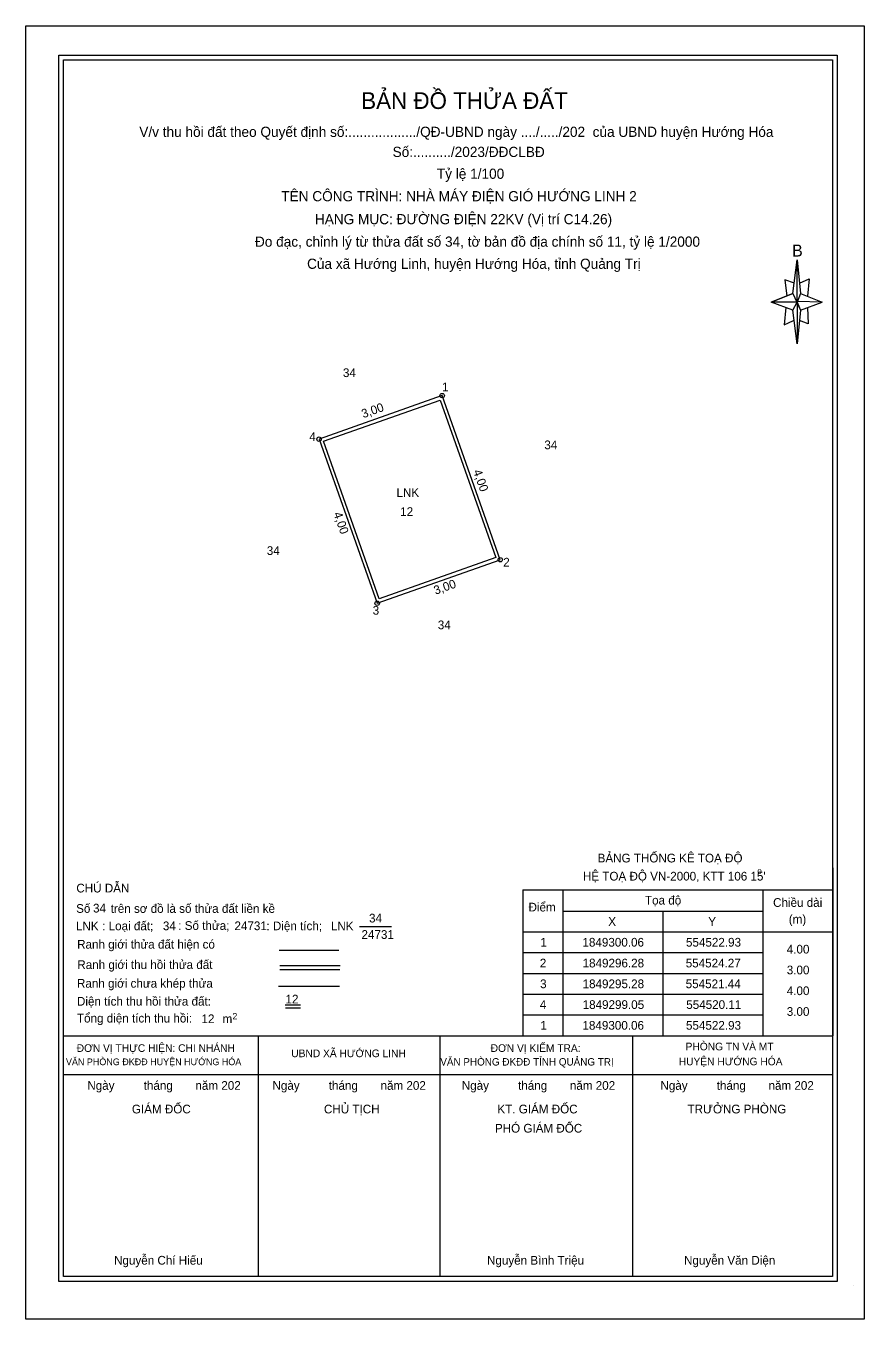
# Model space of a CAD drawing. Extents: x 554477 to 556972, y 1848154 to 1850269.
# Drawn here: x 554513.37 to 554532.63, y 1849278.84 to 1849308.55 of the extents above; entities that cross this region are included whole.
import ezdxf

# ---------------------------------------------------------------- set-up
doc = ezdxf.new("R2010")
doc.units = 0
for name, color, linetype in [('Level 10', 7, 'Continuous'), ('Level 13', 7, 'Continuous'), ('Level 16', 7, 'Continuous'), ('Level 18', 7, 'Continuous'), ('Level 2', 7, 'Continuous'), ('Level 21', 7, 'Continuous'), ('Level 27', 7, 'Continuous'), ('Level 5', 7, 'Continuous'), ('Level 6', 7, 'Continuous'), ('Level 67', 7, 'Continuous'), ('Level 68', 7, 'Continuous'), ('Level 73', 7, 'Continuous')]:
    doc.layers.add(name, color=color, linetype=linetype)

msp = doc.modelspace()

# ---------------------------------------------------------------- linework, layer by layer
at = {"layer": 'Level 10'}
msp.add_lwpolyline([(554524.269, 1849296.285), (554522.934, 1849300.055), (554520.106, 1849299.054), (554521.441, 1849295.284), (554524.269, 1849296.285)], dxfattribs=at)
at = {"layer": 'Level 13'}
msp.add_line((554521.039, 1849287.86), (554521.768, 1849287.86), dxfattribs=at)
at = {"layer": 'Level 16'}
msp.add_line((554519.208, 1849286.964), (554520.592, 1849286.964), dxfattribs=at)
for points in [[(554524.167, 1849296.333), (554521.49, 1849295.386), (554520.209, 1849299.006), (554522.886, 1849299.953), (554524.167, 1849296.333)], [(554520.578, 1849286.476), (554519.175, 1849286.476)]]:
    msp.add_lwpolyline(points, dxfattribs=at)
at = {"layer": 'Level 2'}
msp.add_lwpolyline([(554513.371, 1849308.549), (554532.627, 1849308.549), (554532.627, 1849278.838), (554513.371, 1849278.838)], close=True, dxfattribs=at)
at = {"layer": 'Level 21'}
for centre in [(554522.934, 1849300.055), (554520.106, 1849299.054), (554524.269, 1849296.285), (554524.269, 1849296.285), (554521.441, 1849295.284)]:
    msp.add_circle(centre, 0.05, dxfattribs=at)
at = {"layer": 'Level 27'}
for p, q in [((554531.898, 1849289.204), (554531.898, 1849285.349)), ((554531.907, 1849289.204), (554531.907, 1849285.349)), ((554524.786, 1849288.701), (554531.907, 1849288.701)), ((554524.786, 1849288.701), (554524.786, 1849285.349)), ((554525.705, 1849288.701), (554525.705, 1849285.349)), ((554530.299, 1849288.701), (554530.299, 1849285.349)), ((554525.705, 1849288.211), (554530.299, 1849288.211)), ((554528.002, 1849288.211), (554528.002, 1849285.349)), ((554524.786, 1849287.734), (554531.907, 1849287.734)), ((554524.786, 1849287.257), (554530.299, 1849287.257)), ((554524.786, 1849286.78), (554530.299, 1849286.78)), ((554524.786, 1849286.303), (554530.299, 1849286.303)), ((554524.786, 1849285.826), (554530.299, 1849285.826)), ((554524.786, 1849285.349), (554531.907, 1849285.349)), ((554524.786, 1849285.349), (554531.898, 1849285.349))]:
    msp.add_line(p, q, dxfattribs=at)
at = {"layer": 'Level 67'}
for p, q in [((554530.987, 1849302.398), (554531.087, 1849303.172)), ((554531.027, 1849302.636), (554530.808, 1849302.716)), ((554530.808, 1849302.716), (554530.848, 1849302.338)), ((554531.146, 1849302.636), (554531.365, 1849302.735)), ((554531.365, 1849302.735), (554531.325, 1849302.338)), ((554530.987, 1849302.398), (554530.491, 1849302.199)), ((554530.491, 1849302.199), (554530.987, 1849302.398)), ((554531.087, 1849302.199), (554530.987, 1849302.398)), ((554530.987, 1849302.398), (554531.166, 1849302.02)), ((554531.166, 1849302.398), (554531.663, 1849302.199)), ((554530.987, 1849302.02), (554530.491, 1849302.199)), ((554531.087, 1849302.199), (554530.491, 1849302.199)), ((554530.828, 1849302.08), (554530.789, 1849301.682)), ((554531.663, 1849302.199), (554531.087, 1849302.219)), ((554531.087, 1849302.219), (554531.087, 1849302.199)), ((554531.087, 1849302.199), (554531.166, 1849302.02)), ((554531.166, 1849302.02), (554531.087, 1849301.245)), ((554531.166, 1849302.02), (554531.663, 1849302.199)), ((554531.166, 1849302.02), (554531.663, 1849302.199)), ((554531.325, 1849302.08), (554531.345, 1849301.702)), ((554530.789, 1849301.682), (554531.007, 1849301.782)), ((554531.345, 1849301.702), (554531.146, 1849301.782)), ((554519.188, 1849287.312), (554520.562, 1849287.312)), ((554519.208, 1849286.871), (554520.583, 1849286.871)), ((554519.33, 1849286.056), (554519.679, 1849286.056)), ((554519.338, 1849285.986), (554519.68, 1849285.986)), ((554514.234, 1849285.349), (554531.898, 1849285.349)), ((554518.718, 1849279.821), (554518.718, 1849285.349)), ((554522.886, 1849279.821), (554522.886, 1849285.349)), ((554527.314, 1849279.821), (554527.314, 1849285.349)), ((554514.234, 1849284.455), (554531.898, 1849284.455)), ((554532.384, 1849279.606), (554532.384, 1849279.606)), ((554532.384, 1849279.606), (554532.384, 1849279.606)), ((554532.384, 1849279.606), (554532.384, 1849279.606))]:
    msp.add_line(p, q, dxfattribs=at)
for points in [[(554514.125, 1849307.878), (554532.006, 1849307.878), (554532.006, 1849279.705), (554514.125, 1849279.705)], [(554514.234, 1849307.769), (554531.898, 1849307.769), (554531.898, 1849279.814), (554514.234, 1849279.814)], [(554531.087, 1849303.172), (554531.166, 1849302.398), (554531.087, 1849302.199)], [(554531.087, 1849302.199), (554531.087, 1849301.245), (554530.987, 1849302.02)]]:
    msp.add_lwpolyline(points, close=True, dxfattribs=at)

# ---------------------------------------------------------------- texts
at = {"layer": 'Level 13'}
for s, p in [('34', (554521.254, 1849287.951)), ('LNK', (554520.378, 1849287.768)), ('24731', (554521.081, 1849287.574))]:
    msp.add_text(s, height=0.2, dxfattribs=at).set_placement(p)
at = {"layer": 'Level 18'}
msp.add_text('LNK', height=0.2, dxfattribs=at).set_placement((554521.885, 1849297.728))
at = {"layer": 'Level 21'}
for s, p in [('1', (554522.93, 1849300.154)), ('1', (554522.93, 1849300.154)), ('4', (554519.881, 1849299.01)), ('2', (554524.337, 1849296.127)), ('3', (554521.338, 1849295.022))]:
    msp.add_text(s, height=0.2, dxfattribs=at).set_placement(p)
at = {"layer": 'Level 27'}
for s, p in [('Điểm', (554524.918, 1849288.203)), ('Tọa độ', (554527.593, 1849288.362)), ('Chiều dài', (554530.536, 1849288.309)), ('X', (554526.749, 1849287.873)), ('Y', (554529.046, 1849287.873)), ('(m)', (554530.896, 1849287.926)), ('1', (554525.19, 1849287.396)), ('1849300.06', (554526.157, 1849287.396)), ('554522.93', (554528.535, 1849287.396)), ('4.00', (554530.85, 1849287.237)), ('2', (554525.178, 1849286.918)), ('1849296.28', (554526.16, 1849286.918)), ('554524.27', (554528.529, 1849286.918)), ('3.00', (554530.85, 1849286.759)), ('3', (554525.184, 1849286.441)), ('1849295.28', (554526.16, 1849286.441)), ('554521.44', (554528.528, 1849286.441)), ('4.00', (554530.85, 1849286.282)), ('4', (554525.177, 1849285.964)), ('1849299.05', (554526.161, 1849285.964)), ('554520.11', (554528.541, 1849285.964)), ('3.00', (554530.85, 1849285.805)), ('1', (554525.19, 1849285.487)), ('1849300.06', (554526.157, 1849285.487)), ('554522.93', (554528.535, 1849285.487))]:
    msp.add_text(s, height=0.2, dxfattribs=at).set_placement(p)
at = {"layer": 'Level 5'}
for s, rotation, p in [('3,00', 19.4913, (554521.122, 1849299.534)), ('3,00', 19.4913, (554521.122, 1849299.534)), ('4,00', 289.4922, (554523.642, 1849298.318)), ('4,00', 289.4922, (554523.642, 1849298.318)), ('4,00', 289.4922, (554520.433, 1849297.344)), ('4,00', 289.4922, (554520.433, 1849297.344)), ('3,00', 19.4913, (554522.782, 1849295.478)), ('3,00', 19.4913, (554522.782, 1849295.478))]:
    msp.add_text(s, height=0.2, rotation=rotation, dxfattribs=at).set_placement(p)
msp.add_text('12', height=0.2, dxfattribs=at).set_placement((554521.97, 1849297.29))
at = {"layer": 'Level 6'}
msp.add_text('12', height=0.2, dxfattribs=at).set_placement((554521.97, 1849297.29))
at = {"layer": 'Level 67'}
for s, height, p in [('BẢN ĐỒ THỬA ĐẤT', 0.38401, (554521.075, 1849306.64)), ('V/v thu hồi đất theo Quyết định số:................../QĐ-UBND ngày ..../...../202  của UBND huyện Hướng Hóa', 0.233918, (554515.977, 1849305.998)), ('Số:........../2023/ĐĐCLBĐ', 0.23392, (554521.796, 1849305.537)), ('Tỷ lệ 1/100', 0.23392, (554522.812, 1849305.035)), ('TÊN CÔNG TRÌNH: NHÀ MÁY ĐIỆN GIÓ HƯỚNG LINH 2', 0.23392, (554519.239, 1849304.519)), ('HẠNG MỤC: ĐƯỜNG ĐIỆN 22KV (Vị trí C14.26)', 0.23392, (554520.011, 1849303.992)), ('Đo đạc, chỉnh lý từ thửa đất số 34, tờ bản đồ địa chính số 11, tỷ lệ 1/2000', 0.23392, (554518.634, 1849303.475)), ('B', 0.274, (554530.973, 1849303.25)), ('Của xã Hướng Linh, huyện Hướng Hóa, tỉnh Quảng Trị', 0.23392, (554519.831, 1849302.967)), ('BẢNG THỐNG KÊ TOẠ ĐỘ', 0.2, (554526.505, 1849289.33)), ('CHÚ DẪN', 0.2, (554514.531, 1849288.64)), ("HỆ TOẠ ĐỘ VN-2000, KTT 106 15'", 0.2, (554526.167, 1849288.914)), ('o', 0.139, (554530.173, 1849289.066)), ('Ranh giới thửa đất hiện có', 0.2, (554514.549, 1849287.35)), ('Ranh giới thu hồi thửa đất', 0.2, (554514.553, 1849286.882)), ('Ranh giới chưa khép thửa', 0.2, (554514.545, 1849286.453)), ('Diện tích thu hồi thửa đất:', 0.2, (554514.545, 1849286.04)), ('Tổng diện tích thu hồi:', 0.2, (554514.545, 1849285.652)), ('ĐƠN VỊ THỰC HIỆN: CHI NHÁNH', 0.17544, (554514.539, 1849284.977)), ('UBND XÃ HƯỚNG LINH', 0.17544, (554519.468, 1849284.856)), ('ĐƠN VỊ KIỂM TRA:', 0.17544, (554524.048, 1849284.977)), ('PHÒNG TN VÀ MT', 0.17544, (554528.526, 1849285.013)), ('VĂN PHÒNG ĐKĐĐ HUYỆN HƯỚNG HÓA', 0.15409, (554514.292, 1849284.672)), ('VĂN PHÒNG ĐKĐĐ TỈNH QUẢNG TRỊ', 0.16963, (554522.892, 1849284.664)), ('HUYỆN HƯỚNG HÓA', 0.17544, (554528.369, 1849284.669)), ('Ngày         tháng       năm 202', 0.2, (554514.784, 1849284.106)), ('Ngày         tháng       năm 202', 0.2, (554519.036, 1849284.106)), ('Ngày         tháng       năm 202', 0.2, (554523.385, 1849284.106)), ('Ngày         tháng       năm 202', 0.2, (554527.948, 1849284.106)), ('GIÁM ĐỐC', 0.2, (554515.807, 1849283.564)), (' CHỦ TỊCH', 0.2, (554520.144, 1849283.564)), ('KT. GIÁM ĐỐC', 0.2, (554524.203, 1849283.564)), ('TRƯỞNG PHÒNG', 0.2, (554528.57, 1849283.564)), ('PHÓ GIÁM ĐỐC', 0.2, (554524.146, 1849283.123)), ('Nguyễn Chí Hiếu', 0.2, (554515.397, 1849280.09)), ('Nguyễn Bình Triệu', 0.2, (554523.964, 1849280.09)), ('Nguyễn Văn Diện', 0.2, (554528.49, 1849280.09))]:
    msp.add_text(s, height=height, dxfattribs=at).set_placement(p)
at = {"layer": 'Level 68'}
for s, height, p in [('Số ', 0.2, (554514.526, 1849288.172)), ('34', 0.2, (554514.914, 1849288.18)), ('trên sơ đồ là số thửa đất liền kề', 0.2, (554515.32, 1849288.171)), (': Số thửa; ', 0.2, (554516.872, 1849287.78)), ('LNK', 0.2, (554514.522, 1849287.769)), (': Loại đất;', 0.2, (554515.124, 1849287.772)), ('34', 0.2, (554516.519, 1849287.773)), ('24731', 0.2, (554518.163, 1849287.774)), (' : Diện tích;', 0.2, (554518.823, 1849287.772)), ('12', 0.2, (554519.336, 1849286.09)), ('12', 0.2, (554517.406, 1849285.638)), ('m', 0.2, (554517.89, 1849285.638)), ('2', 0.15, (554518.117, 1849285.722))]:
    msp.add_text(s, height=height, dxfattribs=at).set_placement(p)
at = {"layer": 'Level 73'}
for p in [(554520.655, 1849300.481), (554525.281, 1849298.823), (554518.906, 1849296.394), (554522.834, 1849294.687)]:
    msp.add_text('34', height=0.2, dxfattribs=at).set_placement(p)

doc.saveas('drawing.dxf')
